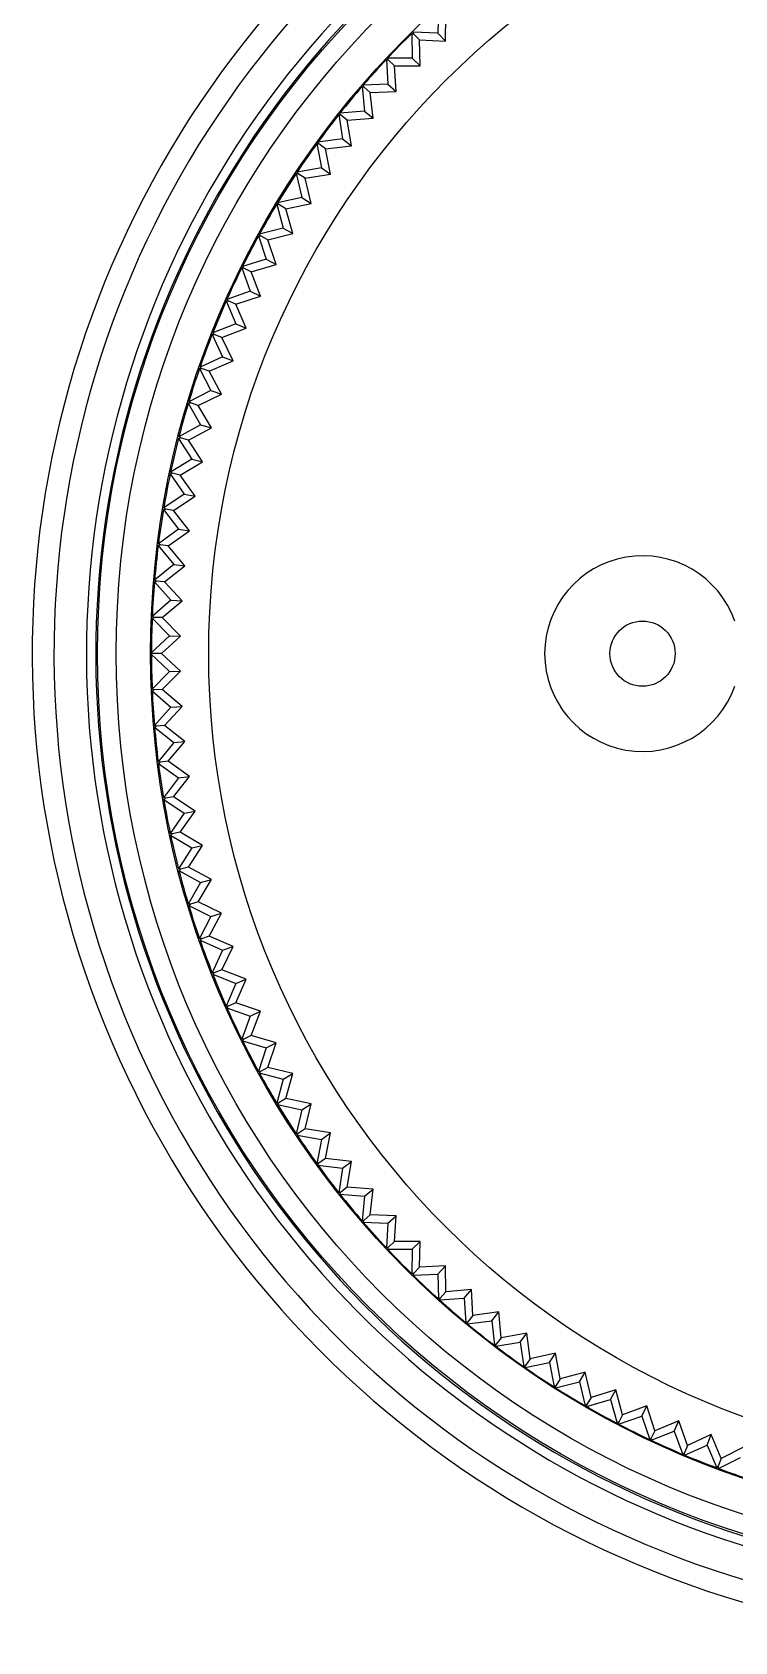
# Model space of a CAD drawing. Header units: millimetres. Extents: x -1493 to -686, y 1310 to 1867.
# Drawn here: x -1122.97 to -1111.66, y 1746.09 to 1772 of the extents above; entities that cross this region are included whole.
import ezdxf

# ---------------------------------------------------------------- set-up
doc = ezdxf.new("R2010")
doc.units = ezdxf.units.MM
doc.layers.get('0').update_dxf_attribs({"linetype": 'CONTINUOUS'})

msp = doc.modelspace()

# ---------------------------------------------------------------- linework, layer by layer
at = {"color": 7, "linetype": 'Continuous'}
for p, q in [((-1116.43, 1772.378), (-1116.44, 1771.98)), ((-1116.316, 1771.848), (-1116.311, 1772.266)), ((-1116.856, 1771.976), (-1116.85, 1771.578)), ((-1116.856, 1771.976), (-1116.825, 1771.964)), ((-1116.44, 1771.98), (-1116.837, 1771.995)), ((-1116.825, 1771.964), (-1116.837, 1771.995)), ((-1116.733, 1771.87), (-1116.825, 1771.964)), ((-1116.721, 1771.452), (-1116.733, 1771.87)), ((-1116.733, 1771.87), (-1116.316, 1771.848)), ((-1116.44, 1771.98), (-1116.316, 1771.848)), ((-1117.266, 1771.558), (-1117.243, 1771.16)), ((-1117.266, 1771.558), (-1117.234, 1771.546)), ((-1116.85, 1771.578), (-1117.248, 1771.577)), ((-1117.234, 1771.546), (-1117.248, 1771.577)), ((-1117.138, 1771.456), (-1117.234, 1771.546)), ((-1116.85, 1771.578), (-1116.721, 1771.452)), ((-1117.108, 1771.039), (-1117.138, 1771.456)), ((-1117.138, 1771.456), (-1116.721, 1771.452)), ((-1117.657, 1771.122), (-1117.617, 1770.726)), ((-1117.657, 1771.122), (-1117.626, 1771.112)), ((-1117.243, 1771.16), (-1117.64, 1771.142)), ((-1117.626, 1771.112), (-1117.64, 1771.142)), ((-1117.526, 1771.026), (-1117.626, 1771.112)), ((-1117.526, 1771.026), (-1117.108, 1771.039)), ((-1117.478, 1770.611), (-1117.526, 1771.026)), ((-1117.243, 1771.16), (-1117.108, 1771.039)), ((-1117.617, 1770.726), (-1118.014, 1770.691)), ((-1117.617, 1770.726), (-1117.478, 1770.611)), ((-1118.03, 1770.67), (-1117.974, 1770.276)), ((-1118.03, 1770.67), (-1117.998, 1770.661)), ((-1117.998, 1770.661), (-1118.014, 1770.691)), ((-1117.895, 1770.58), (-1117.998, 1770.661)), ((-1117.895, 1770.58), (-1117.478, 1770.611)), ((-1117.83, 1770.167), (-1117.895, 1770.58)), ((-1118.384, 1770.203), (-1118.311, 1769.812)), ((-1118.384, 1770.203), (-1118.352, 1770.196)), ((-1117.974, 1770.276), (-1118.369, 1770.225)), ((-1118.352, 1770.196), (-1118.369, 1770.225)), ((-1118.245, 1770.118), (-1118.352, 1770.196)), ((-1117.974, 1770.276), (-1117.83, 1770.167)), ((-1118.245, 1770.118), (-1117.83, 1770.167)), ((-1118.163, 1769.709), (-1118.245, 1770.118)), ((-1118.718, 1769.722), (-1118.629, 1769.334)), ((-1118.718, 1769.722), (-1118.685, 1769.716)), ((-1118.311, 1769.812), (-1118.703, 1769.744)), ((-1118.685, 1769.716), (-1118.703, 1769.744)), ((-1118.575, 1769.643), (-1118.685, 1769.716)), ((-1118.575, 1769.643), (-1118.163, 1769.709)), ((-1118.311, 1769.812), (-1118.163, 1769.709)), ((-1118.476, 1769.237), (-1118.575, 1769.643)), ((-1119.031, 1769.227), (-1118.926, 1768.843)), ((-1119.031, 1769.227), (-1118.998, 1769.222)), ((-1118.629, 1769.334), (-1119.018, 1769.25)), ((-1118.998, 1769.222), (-1119.018, 1769.25)), ((-1118.886, 1769.154), (-1118.998, 1769.222)), ((-1118.886, 1769.154), (-1118.476, 1769.237)), ((-1118.769, 1768.753), (-1118.886, 1769.154)), ((-1118.629, 1769.334), (-1118.476, 1769.237)), ((-1119.324, 1768.719), (-1119.202, 1768.34)), ((-1119.324, 1768.719), (-1119.291, 1768.716)), ((-1118.926, 1768.843), (-1119.311, 1768.743)), ((-1119.291, 1768.716), (-1119.311, 1768.743)), ((-1119.175, 1768.653), (-1119.291, 1768.716)), ((-1119.175, 1768.653), (-1118.769, 1768.753)), ((-1119.042, 1768.256), (-1119.175, 1768.653)), ((-1118.926, 1768.843), (-1118.769, 1768.753)), ((-1119.595, 1768.2), (-1119.458, 1767.826)), ((-1119.595, 1768.2), (-1119.561, 1768.198)), ((-1119.202, 1768.34), (-1119.583, 1768.224)), ((-1119.561, 1768.198), (-1119.583, 1768.224)), ((-1119.443, 1768.14), (-1119.561, 1768.198)), ((-1119.443, 1768.14), (-1119.042, 1768.256)), ((-1119.294, 1767.749), (-1119.443, 1768.14)), ((-1119.202, 1768.34), (-1119.042, 1768.256)), ((-1119.844, 1767.67), (-1119.691, 1767.302)), ((-1119.844, 1767.67), (-1119.81, 1767.669)), ((-1119.458, 1767.826), (-1119.833, 1767.694)), ((-1119.81, 1767.669), (-1119.833, 1767.694)), ((-1119.69, 1767.616), (-1119.81, 1767.669)), ((-1119.69, 1767.616), (-1119.294, 1767.749)), ((-1119.524, 1767.232), (-1119.69, 1767.616)), ((-1119.458, 1767.826), (-1119.294, 1767.749)), ((-1120.07, 1767.129), (-1120.037, 1767.13)), ((-1120.07, 1767.129), (-1119.902, 1766.769)), ((-1119.691, 1767.302), (-1120.06, 1767.154)), ((-1120.037, 1767.13), (-1120.06, 1767.154)), ((-1119.914, 1767.082), (-1120.037, 1767.13)), ((-1119.914, 1767.082), (-1119.524, 1767.232)), ((-1119.733, 1766.706), (-1119.914, 1767.082)), ((-1119.691, 1767.302), (-1119.524, 1767.232)), ((-1120.274, 1766.58), (-1120.24, 1766.583)), ((-1120.274, 1766.58), (-1120.091, 1766.227)), ((-1119.902, 1766.769), (-1120.265, 1766.605)), ((-1120.24, 1766.583), (-1120.265, 1766.605)), ((-1120.116, 1766.539), (-1120.24, 1766.583)), ((-1120.116, 1766.539), (-1119.733, 1766.706)), ((-1119.902, 1766.769), (-1119.733, 1766.706)), ((-1119.919, 1766.171), (-1120.116, 1766.539)), ((-1120.091, 1766.227), (-1120.447, 1766.048)), ((-1120.421, 1766.027), (-1120.447, 1766.048)), ((-1120.295, 1765.989), (-1119.919, 1766.171)), ((-1120.091, 1766.227), (-1119.919, 1766.171)), ((-1120.454, 1766.023), (-1120.421, 1766.027)), ((-1120.454, 1766.023), (-1120.257, 1765.677)), ((-1120.295, 1765.989), (-1120.421, 1766.027)), ((-1120.083, 1765.629), (-1120.295, 1765.989)), ((-1120.257, 1765.677), (-1120.605, 1765.484)), ((-1120.451, 1765.431), (-1120.083, 1765.629)), ((-1120.257, 1765.677), (-1120.083, 1765.629)), ((-1120.611, 1765.458), (-1120.578, 1765.464)), ((-1120.611, 1765.458), (-1120.399, 1765.122)), ((-1120.578, 1765.464), (-1120.605, 1765.484)), ((-1120.451, 1765.431), (-1120.578, 1765.464)), ((-1120.223, 1765.08), (-1120.451, 1765.431)), ((-1120.399, 1765.122), (-1120.739, 1764.914)), ((-1120.583, 1764.867), (-1120.223, 1765.08)), ((-1120.399, 1765.122), (-1120.223, 1765.08)), ((-1120.745, 1764.888), (-1120.712, 1764.895)), ((-1120.745, 1764.888), (-1120.519, 1764.56)), ((-1120.712, 1764.895), (-1120.739, 1764.914)), ((-1120.583, 1764.867), (-1120.712, 1764.895)), ((-1120.341, 1764.526), (-1120.583, 1764.867)), ((-1120.519, 1764.56), (-1120.849, 1764.339)), ((-1120.691, 1764.298), (-1120.341, 1764.526)), ((-1120.519, 1764.56), (-1120.341, 1764.526)), ((-1120.854, 1764.313), (-1120.821, 1764.32)), ((-1120.854, 1764.313), (-1120.614, 1763.994)), ((-1120.821, 1764.32), (-1120.849, 1764.339)), ((-1120.691, 1764.298), (-1120.821, 1764.32)), ((-1120.436, 1763.968), (-1120.691, 1764.298)), ((-1120.614, 1763.994), (-1120.936, 1763.759)), ((-1120.614, 1763.994), (-1120.436, 1763.968)), ((-1120.939, 1763.733), (-1120.907, 1763.742)), ((-1120.939, 1763.733), (-1120.686, 1763.425)), ((-1120.907, 1763.742), (-1120.936, 1763.759)), ((-1120.776, 1763.726), (-1120.907, 1763.742)), ((-1120.776, 1763.726), (-1120.436, 1763.968)), ((-1120.507, 1763.406), (-1120.776, 1763.726)), ((-1120.686, 1763.425), (-1120.997, 1763.177)), ((-1120.836, 1763.15), (-1120.507, 1763.406)), ((-1120.686, 1763.425), (-1120.507, 1763.406)), ((-1121, 1763.15), (-1120.968, 1763.161)), ((-1121, 1763.15), (-1120.734, 1762.853)), ((-1120.968, 1763.161), (-1120.997, 1763.177)), ((-1120.836, 1763.15), (-1120.968, 1763.161)), ((-1120.554, 1762.842), (-1120.836, 1763.15)), ((-1120.734, 1762.853), (-1121.035, 1762.592)), ((-1120.873, 1762.572), (-1120.554, 1762.842)), ((-1120.734, 1762.853), (-1120.554, 1762.842)), ((-1121.036, 1762.566), (-1121.005, 1762.577)), ((-1121.036, 1762.566), (-1120.758, 1762.28)), ((-1121.005, 1762.577), (-1121.035, 1762.592)), ((-1120.873, 1762.572), (-1121.005, 1762.577)), ((-1120.578, 1762.276), (-1120.873, 1762.572)), ((-1120.758, 1762.28), (-1121.061, 1761.993)), ((-1120.885, 1761.993), (-1120.578, 1762.276)), ((-1120.758, 1762.28), (-1120.578, 1762.276)), ((-1120.885, 1761.993), (-1121.061, 1761.993)), ((-1121.061, 1761.993), (-1120.758, 1761.706)), ((-1120.578, 1761.71), (-1120.885, 1761.993)), ((-1120.758, 1761.706), (-1121.036, 1761.421)), ((-1120.873, 1761.414), (-1120.578, 1761.71)), ((-1120.758, 1761.706), (-1120.578, 1761.71)), ((-1121.005, 1761.409), (-1121.036, 1761.421)), ((-1121.035, 1761.394), (-1121.005, 1761.409)), ((-1121.035, 1761.394), (-1120.734, 1761.133)), ((-1120.873, 1761.414), (-1121.005, 1761.409)), ((-1120.554, 1761.144), (-1120.873, 1761.414)), ((-1120.734, 1761.133), (-1121, 1760.836)), ((-1120.836, 1760.836), (-1120.554, 1761.144)), ((-1120.734, 1761.133), (-1120.554, 1761.144)), ((-1120.968, 1760.825), (-1121, 1760.836)), ((-1120.997, 1760.81), (-1120.968, 1760.825)), ((-1120.997, 1760.81), (-1120.686, 1760.561)), ((-1120.836, 1760.836), (-1120.968, 1760.825)), ((-1120.507, 1760.58), (-1120.836, 1760.836)), ((-1120.686, 1760.561), (-1120.939, 1760.253)), ((-1120.776, 1760.261), (-1120.507, 1760.58)), ((-1120.686, 1760.561), (-1120.507, 1760.58)), ((-1120.907, 1760.244), (-1120.939, 1760.253)), ((-1120.936, 1760.227), (-1120.907, 1760.244)), ((-1120.936, 1760.227), (-1120.614, 1759.992)), ((-1120.776, 1760.261), (-1120.907, 1760.244)), ((-1120.436, 1760.018), (-1120.776, 1760.261)), ((-1120.614, 1759.992), (-1120.854, 1759.674)), ((-1120.691, 1759.688), (-1120.436, 1760.018)), ((-1120.614, 1759.992), (-1120.436, 1760.018)), ((-1120.821, 1759.666), (-1120.854, 1759.674)), ((-1120.849, 1759.648), (-1120.821, 1759.666)), ((-1120.849, 1759.648), (-1120.519, 1759.426)), ((-1120.691, 1759.688), (-1120.821, 1759.666)), ((-1120.341, 1759.46), (-1120.691, 1759.688)), ((-1120.519, 1759.426), (-1120.745, 1759.098)), ((-1120.583, 1759.119), (-1120.341, 1759.46)), ((-1120.519, 1759.426), (-1120.341, 1759.46)), ((-1120.712, 1759.092), (-1120.745, 1759.098)), ((-1120.739, 1759.072), (-1120.712, 1759.092)), ((-1120.739, 1759.072), (-1120.399, 1758.865)), ((-1120.583, 1759.119), (-1120.712, 1759.092)), ((-1120.223, 1758.906), (-1120.583, 1759.119)), ((-1120.399, 1758.865), (-1120.611, 1758.528)), ((-1120.451, 1758.555), (-1120.223, 1758.906)), ((-1120.399, 1758.865), (-1120.223, 1758.906)), ((-1120.451, 1758.555), (-1120.578, 1758.523)), ((-1120.083, 1758.358), (-1120.451, 1758.555)), ((-1120.578, 1758.523), (-1120.611, 1758.528)), ((-1120.605, 1758.502), (-1120.578, 1758.523)), ((-1120.605, 1758.502), (-1120.257, 1758.309)), ((-1120.257, 1758.309), (-1120.454, 1757.963)), ((-1120.295, 1757.998), (-1120.083, 1758.358)), ((-1120.257, 1758.309), (-1120.083, 1758.358)), ((-1120.421, 1757.96), (-1120.454, 1757.963)), ((-1120.447, 1757.938), (-1120.421, 1757.96)), ((-1120.447, 1757.938), (-1120.091, 1757.76)), ((-1120.295, 1757.998), (-1120.421, 1757.96)), ((-1119.919, 1757.815), (-1120.295, 1757.998)), ((-1120.091, 1757.76), (-1120.274, 1757.406)), ((-1120.116, 1757.447), (-1119.919, 1757.815)), ((-1120.091, 1757.76), (-1119.919, 1757.815)), ((-1120.24, 1757.404), (-1120.274, 1757.406)), ((-1120.265, 1757.381), (-1120.24, 1757.404)), ((-1120.265, 1757.381), (-1119.902, 1757.218)), ((-1120.116, 1757.447), (-1120.24, 1757.404)), ((-1119.733, 1757.281), (-1120.116, 1757.447)), ((-1119.914, 1756.904), (-1119.733, 1757.281)), ((-1119.902, 1757.218), (-1119.733, 1757.281)), ((-1119.902, 1757.218), (-1120.07, 1756.857)), ((-1120.037, 1756.856), (-1120.07, 1756.857)), ((-1120.06, 1756.832), (-1120.037, 1756.856)), ((-1120.06, 1756.832), (-1119.691, 1756.684)), ((-1119.914, 1756.904), (-1120.037, 1756.856)), ((-1119.524, 1756.754), (-1119.914, 1756.904)), ((-1119.691, 1756.684), (-1119.524, 1756.754)), ((-1119.69, 1756.371), (-1119.524, 1756.754)), ((-1119.691, 1756.684), (-1119.844, 1756.317)), ((-1119.81, 1756.317), (-1119.844, 1756.317)), ((-1119.833, 1756.292), (-1119.81, 1756.317)), ((-1119.833, 1756.292), (-1119.458, 1756.16)), ((-1119.69, 1756.371), (-1119.81, 1756.317)), ((-1119.294, 1756.237), (-1119.69, 1756.371)), ((-1119.458, 1756.16), (-1119.294, 1756.237)), ((-1119.443, 1755.847), (-1119.294, 1756.237)), ((-1119.458, 1756.16), (-1119.595, 1755.786)), ((-1119.561, 1755.788), (-1119.595, 1755.786)), ((-1119.583, 1755.763), (-1119.561, 1755.788)), ((-1119.583, 1755.763), (-1119.202, 1755.646)), ((-1119.443, 1755.847), (-1119.561, 1755.788)), ((-1119.042, 1755.73), (-1119.443, 1755.847)), ((-1119.202, 1755.646), (-1119.042, 1755.73)), ((-1119.175, 1755.334), (-1119.042, 1755.73)), ((-1119.202, 1755.646), (-1119.324, 1755.267)), ((-1119.291, 1755.27), (-1119.324, 1755.267)), ((-1119.311, 1755.244), (-1119.291, 1755.27)), ((-1119.311, 1755.244), (-1118.926, 1755.143)), ((-1119.175, 1755.334), (-1119.291, 1755.27)), ((-1118.769, 1755.234), (-1119.175, 1755.334)), ((-1118.926, 1755.143), (-1118.769, 1755.234)), ((-1118.886, 1754.832), (-1118.769, 1755.234)), ((-1118.926, 1755.143), (-1119.031, 1754.759)), ((-1118.998, 1754.764), (-1119.031, 1754.759)), ((-1119.018, 1754.737), (-1118.998, 1754.764)), ((-1119.018, 1754.737), (-1118.629, 1754.652)), ((-1118.886, 1754.832), (-1118.998, 1754.764)), ((-1118.476, 1754.749), (-1118.886, 1754.832)), ((-1118.629, 1754.652), (-1118.718, 1754.264)), ((-1118.629, 1754.652), (-1118.476, 1754.749)), ((-1118.575, 1754.343), (-1118.476, 1754.749)), ((-1118.685, 1754.27), (-1118.718, 1754.264)), ((-1118.703, 1754.242), (-1118.685, 1754.27)), ((-1118.703, 1754.242), (-1118.311, 1754.174)), ((-1118.575, 1754.343), (-1118.685, 1754.27)), ((-1118.163, 1754.278), (-1118.575, 1754.343)), ((-1118.311, 1754.174), (-1118.384, 1753.783)), ((-1118.311, 1754.174), (-1118.163, 1754.278)), ((-1118.245, 1753.868), (-1118.163, 1754.278)), ((-1118.245, 1753.868), (-1118.352, 1753.79)), ((-1117.83, 1753.819), (-1118.245, 1753.868)), ((-1118.352, 1753.79), (-1118.384, 1753.783)), ((-1118.369, 1753.762), (-1118.352, 1753.79)), ((-1118.369, 1753.762), (-1117.974, 1753.71)), ((-1117.974, 1753.71), (-1118.03, 1753.316)), ((-1117.974, 1753.71), (-1117.83, 1753.819)), ((-1117.895, 1753.407), (-1117.83, 1753.819)), ((-1117.895, 1753.407), (-1117.998, 1753.325)), ((-1117.478, 1753.376), (-1117.895, 1753.407)), ((-1117.617, 1753.26), (-1117.478, 1753.376)), ((-1117.526, 1752.961), (-1117.478, 1753.376)), ((-1117.998, 1753.325), (-1118.03, 1753.316)), ((-1118.014, 1753.295), (-1117.998, 1753.325)), ((-1118.014, 1753.295), (-1117.617, 1753.26)), ((-1117.617, 1753.26), (-1117.657, 1752.864)), ((-1117.626, 1752.874), (-1117.657, 1752.864)), ((-1117.64, 1752.844), (-1117.626, 1752.874)), ((-1117.64, 1752.844), (-1117.243, 1752.826)), ((-1117.526, 1752.961), (-1117.626, 1752.874)), ((-1117.108, 1752.947), (-1117.526, 1752.961)), ((-1117.243, 1752.826), (-1117.108, 1752.947)), ((-1117.138, 1752.53), (-1117.108, 1752.947)), ((-1117.243, 1752.826), (-1117.266, 1752.429)), ((-1117.234, 1752.44), (-1117.266, 1752.429)), ((-1117.248, 1752.409), (-1117.234, 1752.44)), ((-1117.248, 1752.409), (-1116.85, 1752.408)), ((-1117.138, 1752.53), (-1117.234, 1752.44)), ((-1116.721, 1752.534), (-1117.138, 1752.53)), ((-1116.85, 1752.408), (-1116.856, 1752.01)), ((-1116.85, 1752.408), (-1116.721, 1752.534)), ((-1116.733, 1752.117), (-1116.721, 1752.534)), ((-1116.733, 1752.117), (-1116.825, 1752.022)), ((-1116.316, 1752.138), (-1116.733, 1752.117)), ((-1116.44, 1752.006), (-1116.316, 1752.138)), ((-1116.311, 1751.72), (-1116.316, 1752.138)), ((-1116.825, 1752.022), (-1116.856, 1752.01)), ((-1116.837, 1751.991), (-1116.825, 1752.022)), ((-1116.837, 1751.991), (-1116.44, 1752.006)), ((-1116.44, 1752.006), (-1116.43, 1751.608)), ((-1116.399, 1751.622), (-1116.43, 1751.608)), ((-1116.41, 1751.591), (-1116.399, 1751.622)), ((-1116.41, 1751.591), (-1116.013, 1751.622)), ((-1116.311, 1751.72), (-1116.399, 1751.622)), ((-1115.895, 1751.759), (-1116.311, 1751.72)), ((-1116.013, 1751.622), (-1115.895, 1751.759)), ((-1116.013, 1751.622), (-1115.987, 1751.225)), ((-1115.873, 1751.342), (-1115.895, 1751.759)), ((-1115.873, 1751.342), (-1115.957, 1751.24)), ((-1115.459, 1751.398), (-1115.873, 1751.342)), ((-1115.571, 1751.257), (-1115.459, 1751.398)), ((-1115.419, 1750.982), (-1115.459, 1751.398)), ((-1115.957, 1751.24), (-1115.987, 1751.225)), ((-1115.966, 1751.208), (-1115.571, 1751.257)), ((-1115.966, 1751.208), (-1115.957, 1751.24)), ((-1115.571, 1751.257), (-1115.528, 1750.861)), ((-1115.008, 1751.056), (-1115.419, 1750.982)), ((-1115.114, 1750.91), (-1115.008, 1751.056)), ((-1114.951, 1750.642), (-1115.008, 1751.056)), ((-1115.499, 1750.877), (-1115.528, 1750.861)), ((-1115.507, 1750.845), (-1115.114, 1750.91)), ((-1115.507, 1750.845), (-1115.499, 1750.877)), ((-1115.419, 1750.982), (-1115.499, 1750.877)), ((-1115.114, 1750.91), (-1115.054, 1750.516)), ((-1115.026, 1750.534), (-1115.054, 1750.516)), ((-1115.033, 1750.501), (-1114.643, 1750.582)), ((-1115.033, 1750.501), (-1115.026, 1750.534)), ((-1114.951, 1750.642), (-1115.026, 1750.534)), ((-1114.543, 1750.733), (-1114.951, 1750.642)), ((-1114.643, 1750.582), (-1114.543, 1750.733)), ((-1114.643, 1750.582), (-1114.567, 1750.191)), ((-1114.468, 1750.322), (-1114.543, 1750.733)), ((-1114.544, 1750.177), (-1114.158, 1750.275)), ((-1114.468, 1750.322), (-1114.539, 1750.21)), ((-1114.065, 1750.429), (-1114.468, 1750.322)), ((-1114.158, 1750.275), (-1114.065, 1750.429)), ((-1114.158, 1750.275), (-1114.066, 1749.887)), ((-1113.973, 1750.022), (-1114.065, 1750.429)), ((-1114.539, 1750.21), (-1114.567, 1750.191)), ((-1114.544, 1750.177), (-1114.539, 1750.21)), ((-1114.043, 1749.874), (-1113.661, 1749.988)), ((-1113.973, 1750.022), (-1114.039, 1749.907)), ((-1113.574, 1750.146), (-1113.973, 1750.022)), ((-1113.661, 1749.988), (-1113.574, 1750.146)), ((-1113.661, 1749.988), (-1113.553, 1749.605)), ((-1113.466, 1749.743), (-1113.574, 1750.146)), ((-1114.039, 1749.907), (-1114.066, 1749.887)), ((-1114.043, 1749.874), (-1114.039, 1749.907)), ((-1113.529, 1749.593), (-1113.153, 1749.722)), ((-1113.466, 1749.743), (-1113.527, 1749.626)), ((-1113.073, 1749.884), (-1113.466, 1749.743)), ((-1113.153, 1749.722), (-1113.073, 1749.884)), ((-1113.153, 1749.722), (-1113.028, 1749.344)), ((-1112.947, 1749.485), (-1113.073, 1749.884)), ((-1113.527, 1749.626), (-1113.553, 1749.605)), ((-1113.529, 1749.593), (-1113.527, 1749.626)), ((-1113.004, 1749.333), (-1112.634, 1749.478)), ((-1112.947, 1749.485), (-1113.003, 1749.366)), ((-1112.56, 1749.643), (-1112.947, 1749.485)), ((-1112.634, 1749.478), (-1112.56, 1749.643)), ((-1112.634, 1749.478), (-1112.493, 1749.105)), ((-1112.418, 1749.25), (-1112.56, 1749.643)), ((-1113.003, 1749.366), (-1113.028, 1749.344)), ((-1113.004, 1749.333), (-1113.003, 1749.366)), ((-1112.469, 1749.095), (-1112.105, 1749.255)), ((-1112.418, 1749.25), (-1112.469, 1749.128)), ((-1112.038, 1749.423), (-1112.418, 1749.25)), ((-1112.105, 1749.255), (-1112.038, 1749.423)), ((-1112.105, 1749.255), (-1111.949, 1748.889)), ((-1111.88, 1749.037), (-1112.038, 1749.423)), ((-1111.507, 1749.226), (-1111.88, 1749.037)), ((-1112.469, 1749.128), (-1112.493, 1749.105)), ((-1112.469, 1749.095), (-1112.469, 1749.128)), ((-1111.88, 1749.037), (-1111.926, 1748.913)), ((-1111.924, 1748.88), (-1111.567, 1749.055)), ((-1111.926, 1748.913), (-1111.949, 1748.889)), ((-1111.924, 1748.88), (-1111.926, 1748.913))]:
    msp.add_line(p, q, dxfattribs=at)
for centre, radius in [((-1107.061, 1761.993), 14.853), ((-1107.061, 1761.993), 14.553), ((-1107.061, 1761.993), 14), ((-1107.061, 1761.993), 13.065), ((-1113.144, 1761.993), 0.525)]:
    msp.add_circle(centre, radius, dxfattribs=at)
for centre, radius, start, end in [((-1107.061, 1761.993), 15.905, 131.8758, 48.1242), ((-1107.061, 1761.993), 15.554, 131.8652, 48.1244), ((-1107.061, 1761.993), 15.032, 131.7898, 48.2071), ((-1107.061, 1761.993), 14.882, 131.7907, 48.2093), ((-1107.061, 1761.993), 13.986, 134.4542, 136.7458), ((-1107.061, 1761.993), 13.986, 136.8542, 139.1458), ((-1107.061, 1761.993), 13.986, 139.2542, 141.5458), ((-1107.061, 1761.993), 13.986, 141.6542, 143.9458), ((-1107.061, 1761.993), 13.986, 144.0542, 146.3458), ((-1107.061, 1761.993), 13.986, 146.4542, 148.7458), ((-1107.061, 1761.993), 13.986, 148.8542, 151.1458), ((-1107.061, 1761.993), 13.986, 151.2542, 153.5458), ((-1107.061, 1761.993), 13.986, 153.6542, 155.9458), ((-1107.061, 1761.993), 13.986, 156.0542, 158.3458), ((-1107.061, 1761.993), 13.986, 158.4542, 160.7458), ((-1107.061, 1761.993), 13.986, 160.8542, 163.1458), ((-1107.061, 1761.993), 13.986, 163.2542, 165.5458), ((-1107.061, 1761.993), 13.986, 165.6542, 167.9458), ((-1107.061, 1761.993), 13.986, 168.0542, 170.3458), ((-1107.061, 1761.993), 13.986, 170.4542, 172.7458), ((-1107.061, 1761.993), 13.986, 172.8542, 175.1458), ((-1113.144, 1761.993), 1.575, 19.4712, 340.5288), ((-1107.061, 1761.993), 13.986, 175.2542, 177.5458), ((-1107.061, 1761.993), 13.986, 177.6542, 179.9458), ((-1107.061, 1761.993), 13.986, 180.0542, 182.3458), ((-1107.061, 1761.993), 13.986, 182.4542, 184.7458), ((-1107.061, 1761.993), 13.986, 184.8542, 187.1458), ((-1107.061, 1761.993), 13.986, 187.2542, 189.5458), ((-1107.061, 1761.993), 13.986, 189.6542, 191.9458), ((-1107.061, 1761.993), 13.986, 192.0542, 194.3458), ((-1107.061, 1761.993), 13.986, 194.4542, 196.7458), ((-1107.061, 1761.993), 13.986, 196.8542, 199.1458), ((-1107.061, 1761.993), 13.986, 199.2542, 201.5458), ((-1107.061, 1761.993), 13.986, 201.6542, 203.9458), ((-1107.061, 1761.993), 13.986, 204.0542, 206.3458), ((-1107.061, 1761.993), 13.986, 206.4542, 208.7458), ((-1107.061, 1761.993), 13.986, 208.8542, 211.1458), ((-1107.061, 1761.993), 13.986, 211.2542, 213.5458), ((-1107.061, 1761.993), 13.986, 213.6542, 215.9458), ((-1107.061, 1761.993), 13.986, 216.0542, 218.3458), ((-1107.061, 1761.993), 13.986, 218.4542, 220.7458), ((-1107.061, 1761.993), 13.986, 220.8542, 223.1458), ((-1107.061, 1761.993), 13.986, 223.2542, 225.5458), ((-1107.061, 1761.993), 13.986, 225.6542, 227.9458), ((-1107.061, 1761.993), 13.986, 228.0542, 230.3458), ((-1107.061, 1761.993), 13.986, 230.4542, 232.7458), ((-1107.061, 1761.993), 13.986, 232.8542, 235.1458), ((-1107.061, 1761.993), 13.986, 235.2542, 237.5458), ((-1107.061, 1761.993), 13.986, 237.6542, 239.9458), ((-1107.061, 1761.993), 13.986, 240.0542, 242.3458), ((-1107.061, 1761.993), 13.986, 242.4542, 244.7458), ((-1107.061, 1761.993), 13.986, 244.8542, 247.1458), ((-1107.061, 1761.993), 13.986, 247.2542, 249.5458), ((-1107.061, 1761.993), 13.986, 249.6542, 251.9458)]:
    msp.add_arc(centre, radius, start, end, dxfattribs=at)

doc.saveas('drawing.dxf')
